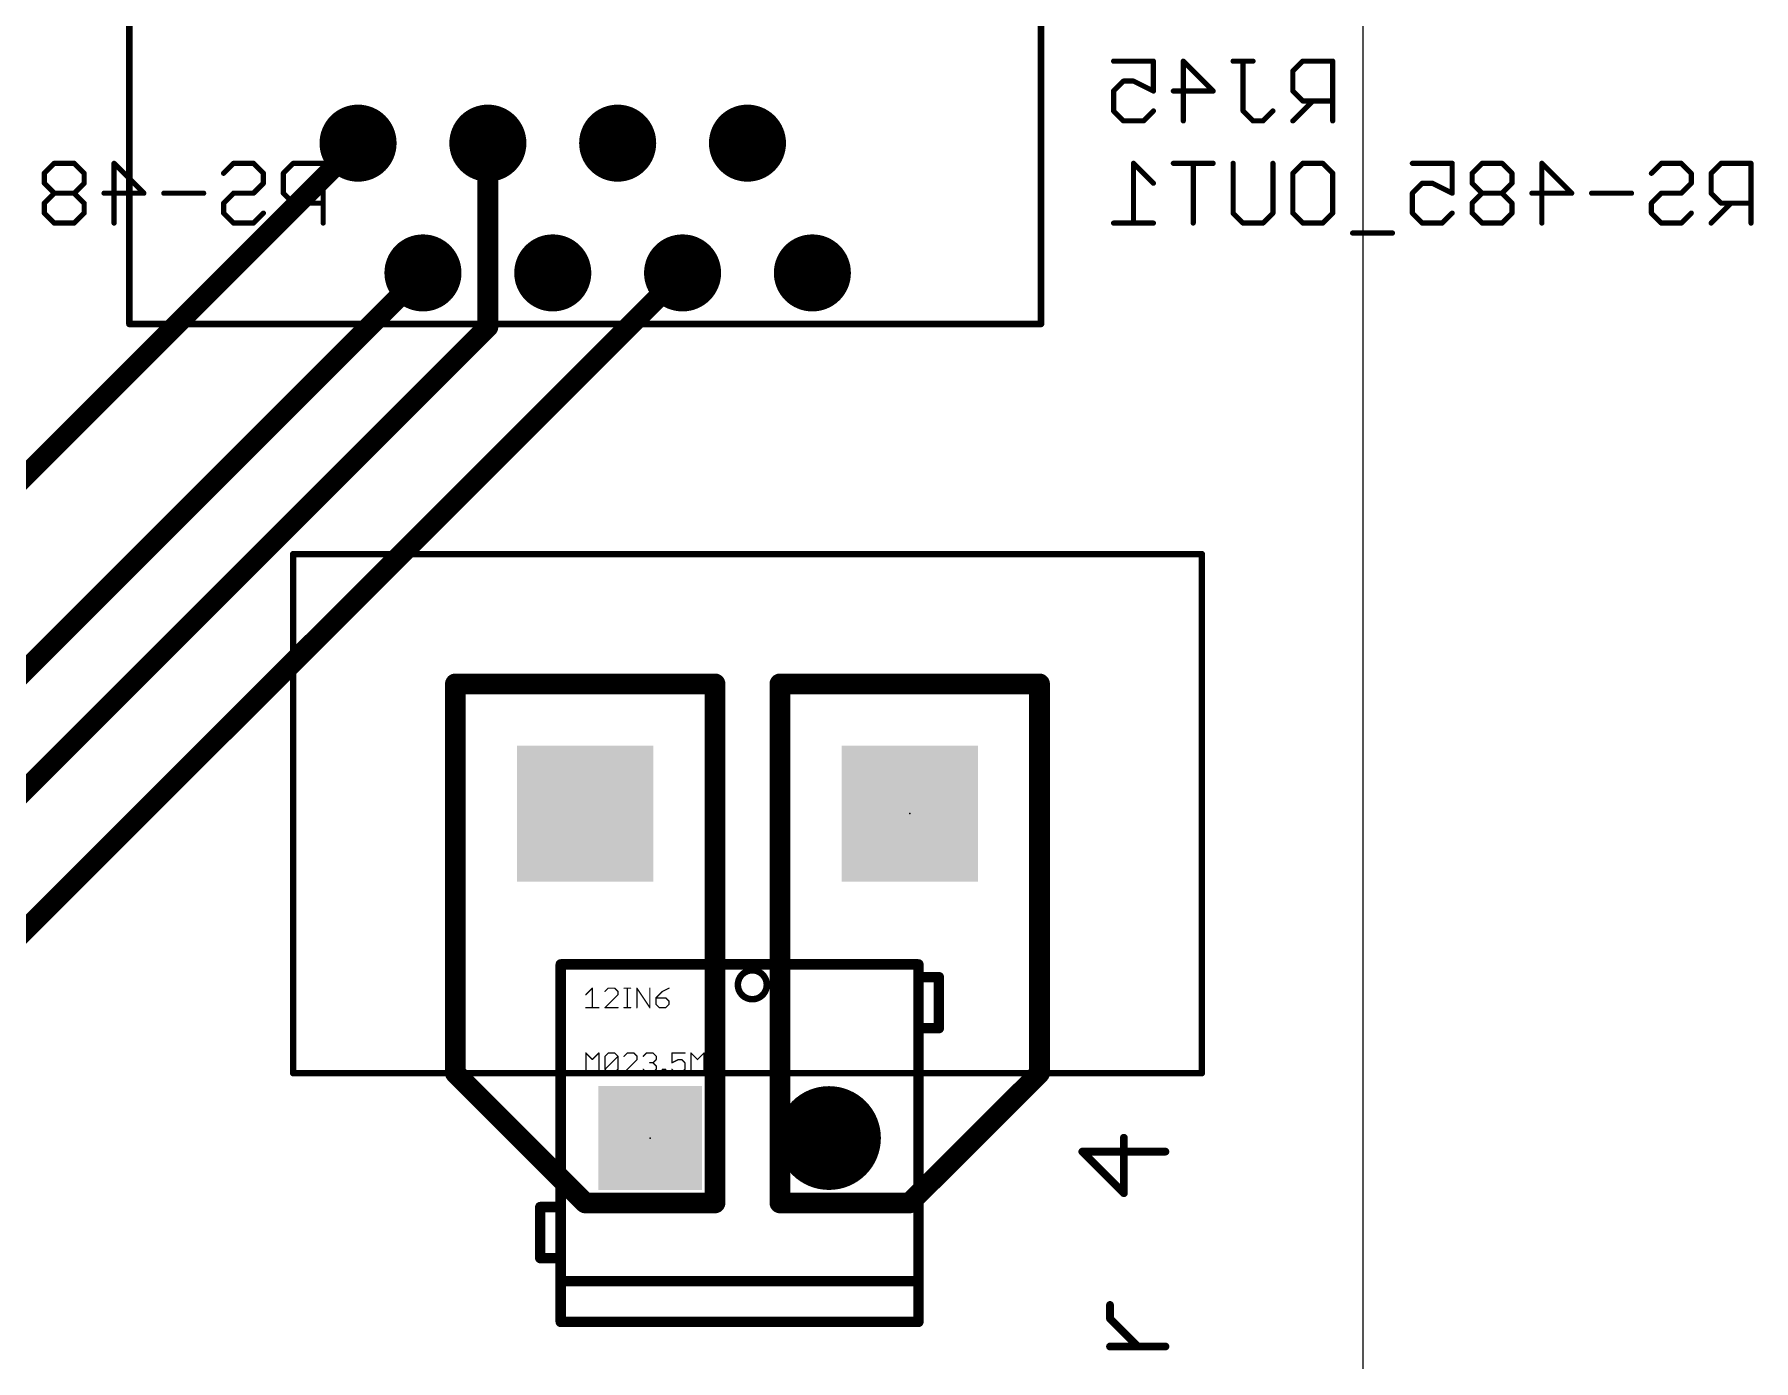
# Model space of a CAD drawing. Extents: x 0 to 9.2, y 0 to 4.69.
# Drawn here: x 7.876 to 9.2, y 2.728 to 3.751 of the extents above; entities that cross this region are included whole.
import ezdxf

# ---------------------------------------------------------------- set-up
doc = ezdxf.new("R2010")
doc.units = 0
for name, color, linetype in [('1', 22, 'CONTINUOUS'), ('121', 253, 'CONTINUOUS'), ('16', 175, 'CONTINUOUS'), ('17', 82, 'CONTINUOUS'), ('20', 7, 'CONTINUOUS'), ('21', 253, 'CONTINUOUS'), ('22', 253, 'CONTINUOUS'), ('23', 7, 'CONTINUOUS'), ('24', 7, 'CONTINUOUS'), ('25', 253, 'CONTINUOUS'), ('26', 253, 'CONTINUOUS'), ('27', 253, 'CONTINUOUS'), ('51', 253, 'CONTINUOUS')]:
    doc.layers.add(name, color=color, linetype=linetype)

# ---------------------------------------------------------------- blocks, each defined once
blk = doc.blocks.new('SQUAREP')
blk.add_solid([(-0.5, -0.5), (0.5, -0.5), (-0.5, 0.5), (0.5, 0.5)])
blk = doc.blocks.new('ROUNDP')
at = {"const_width": 0.5}
blk.add_lwpolyline([(0, -0.25, 1), (0, 0.25, 1), (0, -0.25)], format="xyb", dxfattribs=at)

msp = doc.modelspace()

# ---------------------------------------------------------------- linework, layer by layer
at = {"layer": '1', "const_width": 0.016}
for points in [[(8.225, 3.666732), (8.225, 3.525)], [(8.175, 3.566732), (7.758268, 3.15)], [(8.375, 3.566732), (7.808268, 3)], [(8.225, 3.525), (7.779823, 3.079823)], [(8.4, 3.25), (8.2, 3.25)], [(8.2, 3.25), (8.2, 2.95)], [(8.4, 2.85), (8.4, 3.25)], [(8.45, 3.25), (8.45, 2.85)], [(8.65, 3.25), (8.45, 3.25)], [(8.65, 2.95), (8.65, 3.25)], [(8.2, 2.95), (8.3, 2.85)], [(8.55, 2.85), (8.65, 2.95)], [(8.3, 2.85), (8.4, 2.85)], [(8.45, 2.85), (8.55, 2.85)]]:
    msp.add_lwpolyline(points, dxfattribs=at)
at = {"layer": '1', "const_width": 0.008}
for points in [[(8.229, 3.666732, 1), (8.221, 3.666732)], [(8.177828, 3.563904, 1), (8.172172, 3.569561)], [(8.377828, 3.563904, 1), (8.372172, 3.569561)], [(8.221, 3.525, 1), (8.229, 3.525)], [(8.227828, 3.522172, 1), (8.222172, 3.527828)], [(8.2, 3.254, 1), (8.2, 3.246)], [(8.204, 3.25, 1), (8.196, 3.25)], [(8.404, 3.25, 1), (8.396, 3.25)], [(8.4, 3.246, 1), (8.4, 3.254)], [(8.454, 3.25, 1), (8.446, 3.25)], [(8.45, 3.254, 1), (8.45, 3.246)], [(8.654, 3.25, 1), (8.646, 3.25)], [(8.65, 3.246, 1), (8.65, 3.254)], [(8.196, 2.95, 1), (8.204, 2.95)], [(8.202828, 2.952828, 1), (8.197172, 2.947172)], [(8.646, 2.95, 1), (8.654, 2.95)], [(8.652828, 2.947172, 1), (8.647172, 2.952828)], [(8.3, 2.854, 1), (8.3, 2.846)], [(8.297172, 2.847172, 1), (8.302828, 2.852828)], [(8.396, 2.85, 1), (8.404, 2.85)], [(8.4, 2.846, 1), (8.4, 2.854)], [(8.45, 2.854, 1), (8.45, 2.846)], [(8.446, 2.85, 1), (8.454, 2.85)], [(8.547172, 2.852828, 1), (8.552828, 2.847172)], [(8.55, 2.846, 1), (8.55, 2.854)]]:
    msp.add_lwpolyline(points, format="xyb", dxfattribs=at)
at = {"layer": '121', "const_width": 0.006}
for points in [[(8.714973, 2.857502), (8.714973, 2.900205)], [(8.747, 2.88953), (8.682945, 2.88953)], [(8.682945, 2.88953), (8.714973, 2.857502)], [(8.704297, 2.760686), (8.704297, 2.771362)], [(8.725648, 2.739335), (8.704297, 2.760686)], [(8.747, 2.739335), (8.704297, 2.739335)]]:
    msp.add_lwpolyline(points, dxfattribs=at)
at = {"layer": '121', "const_width": 0.003}
for points in [[(8.716473, 2.900205, 1), (8.713473, 2.900205)], [(8.682945, 2.89103, 1), (8.682945, 2.88803)], [(8.684006, 2.89059, 1), (8.681885, 2.888469)], [(8.747, 2.88803, 1), (8.747, 2.89103)], [(8.713473, 2.857502, 1), (8.716473, 2.857502)], [(8.713912, 2.856442, 1), (8.716033, 2.858563)], [(8.705797, 2.771362, 1), (8.702797, 2.771362)], [(8.705358, 2.761747, 1), (8.703236, 2.759626)], [(8.702797, 2.760686, 1), (8.705797, 2.760686)], [(8.704297, 2.740835, 1), (8.704297, 2.737835)], [(8.724588, 2.738274, 1), (8.726709, 2.740396)], [(8.747, 2.737835, 1), (8.747, 2.740835)]]:
    msp.add_lwpolyline(points, format="xyb", dxfattribs=at)
at = {"layer": '16', "const_width": 0.016}
msp.add_lwpolyline([(8.125, 3.666732), (7.658268, 3.2)], dxfattribs=at)
at = {"layer": '16', "const_width": 0.008}
msp.add_lwpolyline([(8.127828, 3.663904, 1), (8.122172, 3.669561)], format="xyb", dxfattribs=at)
at = {"layer": '20'}
msp.add_line((8.899213, 0), (8.899213, 4.687008), dxfattribs=at)
at = {"layer": '21', "const_width": 0.008}
for points in [[(8.281102, 3.033858), (8.556693, 3.033858)], [(8.281102, 2.789764), (8.281102, 3.033858)], [(8.556693, 3.033858), (8.556693, 2.789764)], [(8.281102, 2.758268), (8.281102, 2.789764)], [(8.556693, 2.789764), (8.281102, 2.789764)], [(8.556693, 2.789764), (8.556693, 2.758268)], [(8.556693, 2.758268), (8.281102, 2.758268)]]:
    msp.add_lwpolyline(points, dxfattribs=at)
at = {"layer": '21', "const_width": 0.004}
for points in [[(8.281102, 3.035858, 1), (8.281102, 3.031858)], [(8.283102, 3.033858, 1), (8.279102, 3.033858)], [(8.558693, 3.033858, 1), (8.554693, 3.033858)], [(8.556693, 3.031858, 1), (8.556693, 3.035858)], [(8.283102, 2.789764, 1), (8.279102, 2.789764)], [(8.281102, 2.791764, 1), (8.281102, 2.787764)], [(8.279102, 2.789764, 1), (8.283102, 2.789764)], [(8.558693, 2.789764, 1), (8.554693, 2.789764)], [(8.554693, 2.789764, 1), (8.558693, 2.789764)], [(8.556693, 2.787764, 1), (8.556693, 2.791764)], [(8.281102, 2.760268, 1), (8.281102, 2.756268)], [(8.279102, 2.758268, 1), (8.283102, 2.758268)], [(8.554693, 2.758268, 1), (8.558693, 2.758268)], [(8.556693, 2.756268, 1), (8.556693, 2.760268)]]:
    msp.add_lwpolyline(points, format="xyb", dxfattribs=at)
at = {"layer": '22', "const_width": 0.005}
for points in [[(7.948819, 3.527362), (7.948819, 4.172638)], [(8.651181, 3.527362), (8.651181, 4.172638)], [(7.948819, 3.527362), (8.651181, 3.527362)], [(8.075, 2.95), (8.075, 3.35)], [(8.075, 3.35), (8.775, 3.35)], [(8.775, 3.35), (8.775, 2.95)], [(8.775, 2.95), (8.075, 2.95)]]:
    msp.add_lwpolyline(points, dxfattribs=at)
at = {"layer": '22', "const_width": 0.0025}
for points in [[(7.948819, 3.528612, 1), (7.948819, 3.526112)], [(7.947569, 3.527362, 1), (7.950069, 3.527362)], [(8.649931, 3.527362, 1), (8.652431, 3.527362)], [(8.651181, 3.526112, 1), (8.651181, 3.528612)], [(8.07625, 3.35, 1), (8.07375, 3.35)], [(8.075, 3.35125, 1), (8.075, 3.34875)], [(8.77625, 3.35, 1), (8.77375, 3.35)], [(8.775, 3.34875, 1), (8.775, 3.35125)], [(8.075, 2.95125, 1), (8.075, 2.94875)], [(8.07375, 2.95, 1), (8.07625, 2.95)], [(8.77375, 2.95, 1), (8.77625, 2.95)], [(8.775, 2.94875, 1), (8.775, 2.95125)]]:
    msp.add_lwpolyline(points, format="xyb", dxfattribs=at)
at = {"layer": '23'}
msp.add_point((8.35, 2.9), dxfattribs=at)
at = {"layer": '24'}
msp.add_point((8.55, 3.15), dxfattribs=at)
at = {"layer": '25', "const_width": 0.001}
for points in [[(8.3005, 3.010508), (8.305504, 3.015513)], [(8.305504, 3.015513), (8.305504, 3.0005)], [(8.317735, 3.015513), (8.315233, 3.013011)], [(8.315233, 3.0005), (8.325241, 3.010508)], [(8.322739, 3.015513), (8.317735, 3.015513)], [(8.325241, 3.013011), (8.322739, 3.015513)], [(8.325241, 3.010508), (8.325241, 3.013011)], [(8.329965, 3.015513), (8.334969, 3.015513)], [(8.332467, 3.0005), (8.332467, 3.015513)], [(8.339787, 3.0005), (8.339787, 3.015513)], [(8.339787, 3.015513), (8.349795, 3.0005)], [(8.349795, 3.0005), (8.349795, 3.015513)], [(8.359523, 3.013011), (8.354519, 3.008006)], [(8.354519, 3.008006), (8.354519, 3.003002)], [(8.362026, 3.008006), (8.354519, 3.008006)], [(8.364528, 3.015513), (8.359523, 3.013011)], [(8.364528, 3.005504), (8.362026, 3.008006)], [(8.3005, 3.0005), (8.310508, 3.0005)], [(8.325241, 3.0005), (8.315233, 3.0005)], [(8.329965, 3.0005), (8.334969, 3.0005)], [(8.354519, 3.003002), (8.357021, 3.0005)], [(8.357021, 3.0005), (8.362026, 3.0005)], [(8.362026, 3.0005), (8.364528, 3.003002)], [(8.364528, 3.003002), (8.364528, 3.005504)]]:
    msp.add_lwpolyline(points, dxfattribs=at)
at = {"layer": '25', "const_width": 0.0005}
for points in [[(8.300323, 3.010685, 1), (8.300677, 3.010332)], [(8.305754, 3.015513, 1), (8.305254, 3.015513)], [(8.305681, 3.015336, 1), (8.305327, 3.01569)], [(8.315056, 3.013187, 1), (8.315409, 3.012834)], [(8.317735, 3.015763, 1), (8.317735, 3.015263)], [(8.317911, 3.015336, 1), (8.317558, 3.01569)], [(8.322916, 3.01569, 1), (8.322562, 3.015336)], [(8.322739, 3.015263, 1), (8.322739, 3.015763)], [(8.325491, 3.013011, 1), (8.324991, 3.013011)], [(8.324991, 3.010508, 1), (8.325491, 3.010508)], [(8.325064, 3.012834, 1), (8.325418, 3.013187)], [(8.325418, 3.010332, 1), (8.325064, 3.010685)], [(8.329965, 3.015763, 1), (8.329965, 3.015263)], [(8.332717, 3.015513, 1), (8.332217, 3.015513)], [(8.334969, 3.015263, 1), (8.334969, 3.015763)], [(8.340037, 3.015513, 1), (8.339537, 3.015513)], [(8.339995, 3.015651, 1), (8.339579, 3.015374)], [(8.350045, 3.015513, 1), (8.349545, 3.015513)], [(8.354769, 3.008006, 1), (8.354269, 3.008006)], [(8.354519, 3.008256, 1), (8.354519, 3.007756)], [(8.354343, 3.008183, 1), (8.354696, 3.00783)], [(8.359412, 3.013234, 1), (8.359635, 3.012787)], [(8.3597, 3.012834, 1), (8.359347, 3.013187)], [(8.362202, 3.008183, 1), (8.361849, 3.00783)], [(8.362026, 3.007756, 1), (8.362026, 3.008256)], [(8.36464, 3.015289, 1), (8.364416, 3.015736)], [(8.3005, 3.00075, 1), (8.3005, 3.00025)], [(8.305254, 3.0005, 1), (8.305754, 3.0005)], [(8.310508, 3.00025, 1), (8.310508, 3.00075)], [(8.315233, 3.00075, 1), (8.315233, 3.00025)], [(8.315056, 3.000677, 1), (8.315409, 3.000323)], [(8.325241, 3.00025, 1), (8.325241, 3.00075)], [(8.329965, 3.00075, 1), (8.329965, 3.00025)], [(8.332217, 3.0005, 1), (8.332717, 3.0005)], [(8.334969, 3.00025, 1), (8.334969, 3.00075)], [(8.339537, 3.0005, 1), (8.340037, 3.0005)], [(8.349545, 3.0005, 1), (8.350045, 3.0005)], [(8.349587, 3.000361, 1), (8.350003, 3.000639)], [(8.354269, 3.003002, 1), (8.354769, 3.003002)], [(8.354696, 3.003179, 1), (8.354343, 3.002825)], [(8.357021, 3.00075, 1), (8.357021, 3.00025)], [(8.356845, 3.000323, 1), (8.357198, 3.000677)], [(8.361849, 3.000677, 1), (8.362202, 3.000323)], [(8.362026, 3.00025, 1), (8.362026, 3.00075)], [(8.364778, 3.005504, 1), (8.364278, 3.005504)], [(8.364278, 3.003002, 1), (8.364778, 3.003002)], [(8.364351, 3.005327, 1), (8.364705, 3.005681)], [(8.364705, 3.002825, 1), (8.364351, 3.003179)]]:
    msp.add_lwpolyline(points, format="xyb", dxfattribs=at)
at = {"layer": '26', "const_width": 0.004}
for points in [[(8.707048, 3.729929), (8.73774, 3.729929)], [(8.73774, 3.729929), (8.73774, 3.706909)], [(8.76076, 3.68389), (8.76076, 3.729929)], [(8.76076, 3.729929), (8.78378, 3.706909)], [(8.814473, 3.729929), (8.799126, 3.729929)], [(8.806799, 3.691563), (8.806799, 3.729929)], [(8.852839, 3.729929), (8.845165, 3.722256)], [(8.845165, 3.722256), (8.845165, 3.706909)], [(8.875858, 3.729929), (8.852839, 3.729929)], [(8.875858, 3.68389), (8.875858, 3.729929)], [(8.714721, 3.714583), (8.707048, 3.706909)], [(8.707048, 3.706909), (8.707048, 3.691563)], [(8.722394, 3.714583), (8.714721, 3.714583)], [(8.73774, 3.706909), (8.722394, 3.714583)], [(8.78378, 3.706909), (8.753087, 3.706909)], [(8.845165, 3.706909), (8.852839, 3.699236)], [(8.860512, 3.699236), (8.845165, 3.68389)], [(8.852839, 3.699236), (8.875858, 3.699236)], [(8.707048, 3.691563), (8.714721, 3.68389)], [(8.714721, 3.68389), (8.730067, 3.68389)], [(8.730067, 3.68389), (8.73774, 3.691563)], [(8.814473, 3.68389), (8.806799, 3.691563)], [(8.822146, 3.68389), (8.814473, 3.68389)], [(8.829819, 3.691563), (8.822146, 3.68389)], [(7.890957, 3.651189), (7.883284, 3.643516)], [(7.883284, 3.643516), (7.883284, 3.635842)], [(7.906304, 3.651189), (7.890957, 3.651189)], [(7.913977, 3.643516), (7.906304, 3.651189)], [(7.913977, 3.635842), (7.913977, 3.643516)], [(7.936996, 3.60515), (7.936996, 3.651189)], [(7.936996, 3.651189), (7.960016, 3.628169)], [(8.021402, 3.643516), (8.029075, 3.651189)], [(8.029075, 3.651189), (8.044421, 3.651189)], [(8.044421, 3.651189), (8.052094, 3.643516)], [(8.052094, 3.643516), (8.052094, 3.635842)], [(8.075114, 3.651189), (8.067441, 3.643516)], [(8.067441, 3.643516), (8.067441, 3.628169)], [(8.098134, 3.651189), (8.075114, 3.651189)], [(8.098134, 3.60515), (8.098134, 3.651189)], [(8.737741, 3.635842), (8.722395, 3.651189)], [(8.722395, 3.651189), (8.722395, 3.60515)], [(8.78378, 3.651189), (8.753088, 3.651189)], [(8.768434, 3.60515), (8.768434, 3.651189)], [(8.799127, 3.612823), (8.799127, 3.651189)], [(8.82982, 3.651189), (8.82982, 3.612823)], [(8.845166, 3.643516), (8.852839, 3.651189)], [(8.845166, 3.612823), (8.845166, 3.643516)], [(8.852839, 3.651189), (8.868186, 3.651189)], [(8.868186, 3.651189), (8.875859, 3.643516)], [(8.875859, 3.643516), (8.875859, 3.612823)], [(8.937245, 3.651189), (8.967937, 3.651189)], [(8.967937, 3.651189), (8.967937, 3.628169)], [(8.990957, 3.651189), (8.983284, 3.643516)], [(8.983284, 3.643516), (8.983284, 3.635842)], [(9.006304, 3.651189), (8.990957, 3.651189)], [(9.013977, 3.643516), (9.006304, 3.651189)], [(9.013977, 3.635842), (9.013977, 3.643516)], [(9.036996, 3.60515), (9.036996, 3.651189)], [(9.036996, 3.651189), (9.060016, 3.628169)], [(9.121402, 3.643516), (9.129075, 3.651189)], [(9.129075, 3.651189), (9.144421, 3.651189)], [(9.144421, 3.651189), (9.152094, 3.643516)], [(9.152094, 3.643516), (9.152094, 3.635842)], [(9.175114, 3.651189), (9.167441, 3.643516)], [(9.167441, 3.643516), (9.167441, 3.628169)], [(9.198134, 3.651189), (9.175114, 3.651189)], [(9.198134, 3.60515), (9.198134, 3.651189)], [(7.883284, 3.635842), (7.890957, 3.628169)], [(7.890957, 3.628169), (7.883284, 3.620496)], [(7.906304, 3.628169), (7.890957, 3.628169)], [(7.906304, 3.628169), (7.913977, 3.635842)], [(7.913977, 3.620496), (7.906304, 3.628169)], [(7.960016, 3.628169), (7.929323, 3.628169)], [(8.006055, 3.628169), (7.975362, 3.628169)], [(8.029075, 3.628169), (8.021402, 3.620496)], [(8.044421, 3.628169), (8.029075, 3.628169)], [(8.052094, 3.635842), (8.044421, 3.628169)], [(8.067441, 3.628169), (8.075114, 3.620496)], [(8.944918, 3.635842), (8.937245, 3.628169)], [(8.937245, 3.628169), (8.937245, 3.612823)], [(8.952591, 3.635842), (8.944918, 3.635842)], [(8.967937, 3.628169), (8.952591, 3.635842)], [(8.983284, 3.635842), (8.990957, 3.628169)], [(8.990957, 3.628169), (8.983284, 3.620496)], [(9.006304, 3.628169), (8.990957, 3.628169)], [(9.006304, 3.628169), (9.013977, 3.635842)], [(9.013977, 3.620496), (9.006304, 3.628169)], [(9.060016, 3.628169), (9.029323, 3.628169)], [(9.106055, 3.628169), (9.075362, 3.628169)], [(9.129075, 3.628169), (9.121402, 3.620496)], [(9.144421, 3.628169), (9.129075, 3.628169)], [(9.152094, 3.635842), (9.144421, 3.628169)], [(9.167441, 3.628169), (9.175114, 3.620496)], [(7.883284, 3.620496), (7.883284, 3.612823)], [(7.913977, 3.612823), (7.913977, 3.620496)], [(8.021402, 3.620496), (8.021402, 3.612823)], [(8.082787, 3.620496), (8.067441, 3.60515)], [(8.075114, 3.620496), (8.098134, 3.620496)], [(8.983284, 3.620496), (8.983284, 3.612823)], [(9.013977, 3.612823), (9.013977, 3.620496)], [(9.121402, 3.620496), (9.121402, 3.612823)], [(9.182787, 3.620496), (9.167441, 3.60515)], [(9.175114, 3.620496), (9.198134, 3.620496)], [(7.883284, 3.612823), (7.890957, 3.60515)], [(7.890957, 3.60515), (7.906304, 3.60515)], [(7.906304, 3.60515), (7.913977, 3.612823)], [(8.021402, 3.612823), (8.029075, 3.60515)], [(8.029075, 3.60515), (8.044421, 3.60515)], [(8.044421, 3.60515), (8.052094, 3.612823)], [(8.737741, 3.60515), (8.707048, 3.60515)], [(8.8068, 3.60515), (8.799127, 3.612823)], [(8.822147, 3.60515), (8.8068, 3.60515)], [(8.82982, 3.612823), (8.822147, 3.60515)], [(8.852839, 3.60515), (8.845166, 3.612823)], [(8.868186, 3.60515), (8.852839, 3.60515)], [(8.875859, 3.612823), (8.868186, 3.60515)], [(8.937245, 3.612823), (8.944918, 3.60515)], [(8.944918, 3.60515), (8.960264, 3.60515)], [(8.960264, 3.60515), (8.967937, 3.612823)], [(8.983284, 3.612823), (8.990957, 3.60515)], [(8.990957, 3.60515), (9.006304, 3.60515)], [(9.006304, 3.60515), (9.013977, 3.612823)], [(9.121402, 3.612823), (9.129075, 3.60515)], [(9.129075, 3.60515), (9.144421, 3.60515)], [(9.144421, 3.60515), (9.152094, 3.612823)], [(8.921898, 3.597477), (8.891205, 3.597477)]]:
    msp.add_lwpolyline(points, dxfattribs=at)
at = {"layer": '26', "const_width": 0.002}
for points in [[(8.707048, 3.730929, 1), (8.707048, 3.728929)], [(8.73874, 3.729929, 1), (8.73674, 3.729929)], [(8.73774, 3.728929, 1), (8.73774, 3.730929)], [(8.76176, 3.729929, 1), (8.75976, 3.729929)], [(8.761467, 3.730636, 1), (8.760053, 3.729222)], [(8.799126, 3.730929, 1), (8.799126, 3.728929)], [(8.807799, 3.729929, 1), (8.805799, 3.729929)], [(8.814473, 3.728929, 1), (8.814473, 3.730929)], [(8.846165, 3.722256, 1), (8.844165, 3.722256)], [(8.844458, 3.722963, 1), (8.845872, 3.721549)], [(8.852839, 3.730929, 1), (8.852839, 3.728929)], [(8.853546, 3.729222, 1), (8.852131, 3.730636)], [(8.876858, 3.729929, 1), (8.874858, 3.729929)], [(8.875858, 3.728929, 1), (8.875858, 3.730929)], [(8.708048, 3.706909, 1), (8.706048, 3.706909)], [(8.706341, 3.707616, 1), (8.707755, 3.706202)], [(8.714721, 3.715583, 1), (8.714721, 3.713583)], [(8.715428, 3.713875, 1), (8.714014, 3.71529)], [(8.722841, 3.715477, 1), (8.721947, 3.713688)], [(8.722394, 3.713583, 1), (8.722394, 3.715583)], [(8.737293, 3.706015, 1), (8.738188, 3.707804)], [(8.753087, 3.707909, 1), (8.753087, 3.705909)], [(8.783073, 3.706202, 1), (8.784487, 3.707616)], [(8.78378, 3.705909, 1), (8.78378, 3.707909)], [(8.845872, 3.707616, 1), (8.844458, 3.706202)], [(8.73674, 3.706909, 1), (8.73874, 3.706909)], [(8.844165, 3.706909, 1), (8.846165, 3.706909)], [(8.852839, 3.700236, 1), (8.852839, 3.698236)], [(8.852131, 3.698529, 1), (8.853546, 3.699943)], [(8.861219, 3.698529, 1), (8.859805, 3.699943)], [(8.875858, 3.698236, 1), (8.875858, 3.700236)], [(8.707755, 3.69227, 1), (8.706341, 3.690856)], [(8.706048, 3.691563, 1), (8.708048, 3.691563)], [(8.714721, 3.68489, 1), (8.714721, 3.68289)], [(8.714014, 3.683183, 1), (8.715428, 3.684597)], [(8.72936, 3.684597, 1), (8.730774, 3.683183)], [(8.730067, 3.68289, 1), (8.730067, 3.68489)], [(8.738448, 3.690856, 1), (8.737033, 3.69227)], [(8.75976, 3.68389, 1), (8.76176, 3.68389)], [(8.807506, 3.69227, 1), (8.806092, 3.690856)], [(8.805799, 3.691563, 1), (8.807799, 3.691563)], [(8.814473, 3.68489, 1), (8.814473, 3.68289)], [(8.813765, 3.683183, 1), (8.81518, 3.684597)], [(8.821439, 3.684597, 1), (8.822853, 3.683183)], [(8.822146, 3.68289, 1), (8.822146, 3.68489)], [(8.830526, 3.690856, 1), (8.829112, 3.69227)], [(8.844458, 3.684597, 1), (8.845872, 3.683183)], [(8.874858, 3.68389, 1), (8.876858, 3.68389)], [(7.884284, 3.643516, 1), (7.882284, 3.643516)], [(7.882577, 3.644223, 1), (7.883991, 3.642809)], [(7.890957, 3.652189, 1), (7.890957, 3.650189)], [(7.891664, 3.650482, 1), (7.89025, 3.651896)], [(7.907011, 3.651896, 1), (7.905596, 3.650482)], [(7.906304, 3.650189, 1), (7.906304, 3.652189)], [(7.914977, 3.643516, 1), (7.912977, 3.643516)], [(7.91327, 3.642809, 1), (7.914684, 3.644223)], [(7.937996, 3.651189, 1), (7.935996, 3.651189)], [(7.937703, 3.651896, 1), (7.936289, 3.650482)], [(8.020694, 3.644223, 1), (8.022109, 3.642809)], [(8.029075, 3.652189, 1), (8.029075, 3.650189)], [(8.029782, 3.650482, 1), (8.028368, 3.651896)], [(8.045128, 3.651896, 1), (8.043714, 3.650482)], [(8.044421, 3.650189, 1), (8.044421, 3.652189)], [(8.053094, 3.643516, 1), (8.051094, 3.643516)], [(8.051387, 3.642809, 1), (8.052801, 3.644223)], [(8.068441, 3.643516, 1), (8.066441, 3.643516)], [(8.066734, 3.644223, 1), (8.068148, 3.642809)], [(8.075114, 3.652189, 1), (8.075114, 3.650189)], [(8.075821, 3.650482, 1), (8.074407, 3.651896)], [(8.099134, 3.651189, 1), (8.097134, 3.651189)], [(8.098134, 3.650189, 1), (8.098134, 3.652189)], [(8.723102, 3.651896, 1), (8.721688, 3.650482)], [(8.723395, 3.651189, 1), (8.721395, 3.651189)], [(8.753088, 3.652189, 1), (8.753088, 3.650189)], [(8.769434, 3.651189, 1), (8.767434, 3.651189)], [(8.78378, 3.650189, 1), (8.78378, 3.652189)], [(8.800127, 3.651189, 1), (8.798127, 3.651189)], [(8.83082, 3.651189, 1), (8.82882, 3.651189)], [(8.846166, 3.643516, 1), (8.844166, 3.643516)], [(8.844459, 3.644223, 1), (8.845873, 3.642809)], [(8.852839, 3.652189, 1), (8.852839, 3.650189)], [(8.853546, 3.650482, 1), (8.852132, 3.651896)], [(8.868893, 3.651896, 1), (8.867479, 3.650482)], [(8.868186, 3.650189, 1), (8.868186, 3.652189)], [(8.876859, 3.643516, 1), (8.874859, 3.643516)], [(8.875152, 3.642809, 1), (8.876566, 3.644223)], [(8.937245, 3.652189, 1), (8.937245, 3.650189)], [(8.968937, 3.651189, 1), (8.966937, 3.651189)], [(8.967937, 3.650189, 1), (8.967937, 3.652189)], [(8.984284, 3.643516, 1), (8.982284, 3.643516)], [(8.982577, 3.644223, 1), (8.983991, 3.642809)], [(8.990957, 3.652189, 1), (8.990957, 3.650189)], [(8.991664, 3.650482, 1), (8.99025, 3.651896)], [(9.007011, 3.651896, 1), (9.005596, 3.650482)], [(9.006304, 3.650189, 1), (9.006304, 3.652189)], [(9.014977, 3.643516, 1), (9.012977, 3.643516)], [(9.01327, 3.642809, 1), (9.014684, 3.644223)], [(9.037996, 3.651189, 1), (9.035996, 3.651189)], [(9.037703, 3.651896, 1), (9.036289, 3.650482)], [(9.120694, 3.644223, 1), (9.122109, 3.642809)], [(9.129075, 3.652189, 1), (9.129075, 3.650189)], [(9.129782, 3.650482, 1), (9.128368, 3.651896)], [(9.145128, 3.651896, 1), (9.143714, 3.650482)], [(9.144421, 3.650189, 1), (9.144421, 3.652189)], [(9.153094, 3.643516, 1), (9.151094, 3.643516)], [(9.151387, 3.642809, 1), (9.152801, 3.644223)], [(9.168441, 3.643516, 1), (9.166441, 3.643516)], [(9.166734, 3.644223, 1), (9.168148, 3.642809)], [(9.175114, 3.652189, 1), (9.175114, 3.650189)], [(9.175821, 3.650482, 1), (9.174407, 3.651896)], [(9.199134, 3.651189, 1), (9.197134, 3.651189)], [(9.198134, 3.650189, 1), (9.198134, 3.652189)], [(7.883991, 3.63655, 1), (7.882577, 3.635135)], [(7.882284, 3.635842, 1), (7.884284, 3.635842)], [(7.890957, 3.629169, 1), (7.890957, 3.627169)], [(7.891664, 3.627462, 1), (7.89025, 3.628876)], [(7.89025, 3.627462, 1), (7.891664, 3.628876)], [(7.907011, 3.628876, 1), (7.905596, 3.627462)], [(7.905596, 3.628876, 1), (7.907011, 3.627462)], [(7.906304, 3.627169, 1), (7.906304, 3.629169)], [(7.912977, 3.635842, 1), (7.914977, 3.635842)], [(7.914684, 3.635135, 1), (7.91327, 3.636549)], [(7.929323, 3.629169, 1), (7.929323, 3.627169)], [(7.959309, 3.627462, 1), (7.960723, 3.628876)], [(7.960016, 3.627169, 1), (7.960016, 3.629169)], [(7.975362, 3.629169, 1), (7.975362, 3.627169)], [(8.006055, 3.627169, 1), (8.006055, 3.629169)], [(8.029075, 3.629169, 1), (8.029075, 3.627169)], [(8.029782, 3.627462, 1), (8.028368, 3.628876)], [(8.043714, 3.628876, 1), (8.045128, 3.627462)], [(8.044421, 3.627169, 1), (8.044421, 3.629169)], [(8.051094, 3.635842, 1), (8.053094, 3.635842)], [(8.052801, 3.635135, 1), (8.051387, 3.636549)], [(8.068148, 3.628876, 1), (8.066734, 3.627462)], [(8.066441, 3.628169, 1), (8.068441, 3.628169)], [(8.737034, 3.635135, 1), (8.738448, 3.63655)], [(8.936537, 3.628876, 1), (8.937952, 3.627462)], [(8.938245, 3.628169, 1), (8.936245, 3.628169)], [(8.944918, 3.636842, 1), (8.944918, 3.634842)], [(8.945625, 3.635135, 1), (8.944211, 3.63655)], [(8.953038, 3.636737, 1), (8.952144, 3.634948)], [(8.952591, 3.634842, 1), (8.952591, 3.636842)], [(8.966937, 3.628169, 1), (8.968937, 3.628169)], [(8.96749, 3.627275, 1), (8.968385, 3.629064)], [(8.983991, 3.63655, 1), (8.982577, 3.635135)], [(8.982284, 3.635842, 1), (8.984284, 3.635842)], [(8.990957, 3.629169, 1), (8.990957, 3.627169)], [(8.991664, 3.627462, 1), (8.99025, 3.628876)], [(8.99025, 3.627462, 1), (8.991664, 3.628876)], [(9.007011, 3.628876, 1), (9.005596, 3.627462)], [(9.005596, 3.628876, 1), (9.007011, 3.627462)], [(9.006304, 3.627169, 1), (9.006304, 3.629169)], [(9.012977, 3.635842, 1), (9.014977, 3.635842)], [(9.014684, 3.635135, 1), (9.01327, 3.636549)], [(9.029323, 3.629169, 1), (9.029323, 3.627169)], [(9.059309, 3.627462, 1), (9.060723, 3.628876)], [(9.060016, 3.627169, 1), (9.060016, 3.629169)], [(9.075362, 3.629169, 1), (9.075362, 3.627169)], [(9.106055, 3.627169, 1), (9.106055, 3.629169)], [(9.129075, 3.629169, 1), (9.129075, 3.627169)], [(9.129782, 3.627462, 1), (9.128368, 3.628876)], [(9.143714, 3.628876, 1), (9.145128, 3.627462)], [(9.144421, 3.627169, 1), (9.144421, 3.629169)], [(9.151094, 3.635842, 1), (9.153094, 3.635842)], [(9.152801, 3.635135, 1), (9.151387, 3.636549)], [(9.168148, 3.628876, 1), (9.166734, 3.627462)], [(9.166441, 3.628169, 1), (9.168441, 3.628169)], [(7.884284, 3.620496, 1), (7.882284, 3.620496)], [(7.882577, 3.621203, 1), (7.883991, 3.619789)], [(7.914977, 3.620496, 1), (7.912977, 3.620496)], [(7.91327, 3.619789, 1), (7.914684, 3.621203)], [(8.020694, 3.621203, 1), (8.022109, 3.619789)], [(8.022402, 3.620496, 1), (8.020402, 3.620496)], [(8.075114, 3.621496, 1), (8.075114, 3.619496)], [(8.074407, 3.619789, 1), (8.075821, 3.621203)], [(8.083494, 3.619789, 1), (8.08208, 3.621203)], [(8.098134, 3.619496, 1), (8.098134, 3.621496)], [(8.984284, 3.620496, 1), (8.982284, 3.620496)], [(8.982577, 3.621203, 1), (8.983991, 3.619789)], [(9.014977, 3.620496, 1), (9.012977, 3.620496)], [(9.01327, 3.619789, 1), (9.014684, 3.621203)], [(9.120694, 3.621203, 1), (9.122109, 3.619789)], [(9.122402, 3.620496, 1), (9.120402, 3.620496)], [(9.175114, 3.621496, 1), (9.175114, 3.619496)], [(9.174407, 3.619789, 1), (9.175821, 3.621203)], [(9.183494, 3.619789, 1), (9.18208, 3.621203)], [(9.198134, 3.619496, 1), (9.198134, 3.621496)], [(7.883991, 3.61353, 1), (7.882577, 3.612116)], [(7.882284, 3.612823, 1), (7.884284, 3.612823)], [(7.890957, 3.60615, 1), (7.890957, 3.60415)], [(7.89025, 3.604442, 1), (7.891664, 3.605857)], [(7.905596, 3.605857, 1), (7.907011, 3.604442)], [(7.906304, 3.60415, 1), (7.906304, 3.60615)], [(7.912977, 3.612823, 1), (7.914977, 3.612823)], [(7.914684, 3.612116, 1), (7.91327, 3.61353)], [(7.935996, 3.60515, 1), (7.937996, 3.60515)], [(8.022109, 3.61353, 1), (8.020694, 3.612116)], [(8.020402, 3.612823, 1), (8.022402, 3.612823)], [(8.029075, 3.60615, 1), (8.029075, 3.60415)], [(8.028368, 3.604442, 1), (8.029782, 3.605857)], [(8.043714, 3.605857, 1), (8.045128, 3.604442)], [(8.044421, 3.60415, 1), (8.044421, 3.60615)], [(8.052801, 3.612116, 1), (8.051387, 3.61353)], [(8.066734, 3.605857, 1), (8.068148, 3.604442)], [(8.097134, 3.60515, 1), (8.099134, 3.60515)], [(8.707048, 3.60615, 1), (8.707048, 3.60415)], [(8.721395, 3.60515, 1), (8.723395, 3.60515)], [(8.737741, 3.60415, 1), (8.737741, 3.60615)], [(8.767434, 3.60515, 1), (8.769434, 3.60515)], [(8.799834, 3.61353, 1), (8.79842, 3.612116)], [(8.798127, 3.612823, 1), (8.800127, 3.612823)], [(8.8068, 3.60615, 1), (8.8068, 3.60415)], [(8.806093, 3.604442, 1), (8.807507, 3.605857)], [(8.821439, 3.605857, 1), (8.822854, 3.604442)], [(8.822147, 3.60415, 1), (8.822147, 3.60615)], [(8.82882, 3.612823, 1), (8.83082, 3.612823)], [(8.830527, 3.612116, 1), (8.829113, 3.61353)], [(8.845873, 3.61353, 1), (8.844459, 3.612116)], [(8.844166, 3.612823, 1), (8.846166, 3.612823)], [(8.852839, 3.60615, 1), (8.852839, 3.60415)], [(8.852132, 3.604442, 1), (8.853546, 3.605857)], [(8.867479, 3.605857, 1), (8.868893, 3.604442)], [(8.868186, 3.60415, 1), (8.868186, 3.60615)], [(8.874859, 3.612823, 1), (8.876859, 3.612823)], [(8.876566, 3.612116, 1), (8.875152, 3.61353)], [(8.937952, 3.61353, 1), (8.936537, 3.612116)], [(8.936245, 3.612823, 1), (8.938245, 3.612823)], [(8.944918, 3.60615, 1), (8.944918, 3.60415)], [(8.944211, 3.604442, 1), (8.945625, 3.605857)], [(8.959557, 3.605857, 1), (8.960971, 3.604442)], [(8.960264, 3.60415, 1), (8.960264, 3.60615)], [(8.968644, 3.612116, 1), (8.96723, 3.61353)], [(8.983991, 3.61353, 1), (8.982577, 3.612116)], [(8.982284, 3.612823, 1), (8.984284, 3.612823)], [(8.990957, 3.60615, 1), (8.990957, 3.60415)], [(8.99025, 3.604442, 1), (8.991664, 3.605857)], [(9.005596, 3.605857, 1), (9.007011, 3.604442)], [(9.006304, 3.60415, 1), (9.006304, 3.60615)], [(9.012977, 3.612823, 1), (9.014977, 3.612823)], [(9.014684, 3.612116, 1), (9.01327, 3.61353)], [(9.035996, 3.60515, 1), (9.037996, 3.60515)], [(9.122109, 3.61353, 1), (9.120694, 3.612116)], [(9.120402, 3.612823, 1), (9.122402, 3.612823)], [(9.129075, 3.60615, 1), (9.129075, 3.60415)], [(9.128368, 3.604442, 1), (9.129782, 3.605857)], [(9.143714, 3.605857, 1), (9.145128, 3.604442)], [(9.144421, 3.60415, 1), (9.144421, 3.60615)], [(9.152801, 3.612116, 1), (9.151387, 3.61353)], [(9.166734, 3.605857, 1), (9.168148, 3.604442)], [(9.197134, 3.60515, 1), (9.199134, 3.60515)], [(8.891205, 3.598477, 1), (8.891205, 3.596477)], [(8.921898, 3.596477, 1), (8.921898, 3.598477)]]:
    msp.add_lwpolyline(points, format="xyb", dxfattribs=at)
at = {"layer": '27', "const_width": 0.001}
for points in [[(8.3005, 2.9505), (8.3005, 2.965513)], [(8.3005, 2.965513), (8.305504, 2.960508)], [(8.305504, 2.960508), (8.310508, 2.965513)], [(8.310508, 2.965513), (8.310508, 2.9505)], [(8.315233, 2.963011), (8.317735, 2.965513)], [(8.315233, 2.953002), (8.315233, 2.963011)], [(8.315233, 2.953002), (8.325241, 2.963011)], [(8.317735, 2.965513), (8.322739, 2.965513)], [(8.322739, 2.965513), (8.325241, 2.963011)], [(8.325241, 2.963011), (8.325241, 2.953002)], [(8.332467, 2.965513), (8.329965, 2.963011)], [(8.329965, 2.9505), (8.339974, 2.960508)], [(8.337471, 2.965513), (8.332467, 2.965513)], [(8.339974, 2.963011), (8.337471, 2.965513)], [(8.339974, 2.960508), (8.339974, 2.963011)], [(8.344698, 2.963011), (8.3472, 2.965513)], [(8.3472, 2.965513), (8.352204, 2.965513)], [(8.352204, 2.958006), (8.349702, 2.958006)], [(8.352204, 2.965513), (8.354706, 2.963011)], [(8.354706, 2.960508), (8.352204, 2.958006)], [(8.352204, 2.958006), (8.354706, 2.955504)], [(8.354706, 2.963011), (8.354706, 2.960508)], [(8.354706, 2.955504), (8.354706, 2.953002)], [(8.376805, 2.965513), (8.366796, 2.965513)], [(8.366796, 2.965513), (8.366796, 2.958006)], [(8.366796, 2.958006), (8.371801, 2.960508)], [(8.371801, 2.960508), (8.374303, 2.960508)], [(8.374303, 2.960508), (8.376805, 2.958006)], [(8.376805, 2.958006), (8.376805, 2.953002)], [(8.381529, 2.9505), (8.381529, 2.965513)], [(8.381529, 2.965513), (8.386533, 2.960508)], [(8.386533, 2.960508), (8.391537, 2.965513)], [(8.391537, 2.965513), (8.391537, 2.9505)], [(8.396261, 2.9505), (8.396261, 2.965513)], [(8.396261, 2.965513), (8.401266, 2.960508)], [(8.401266, 2.960508), (8.40627, 2.965513)], [(8.40627, 2.965513), (8.40627, 2.9505)], [(8.317735, 2.9505), (8.315233, 2.953002)], [(8.322739, 2.9505), (8.317735, 2.9505)], [(8.325241, 2.953002), (8.322739, 2.9505)], [(8.339974, 2.9505), (8.329965, 2.9505)], [(8.3472, 2.9505), (8.344698, 2.953002)], [(8.352204, 2.9505), (8.3472, 2.9505)], [(8.354706, 2.953002), (8.352204, 2.9505)], [(8.35943, 2.9505), (8.35943, 2.953002)], [(8.35943, 2.953002), (8.361932, 2.953002)], [(8.361932, 2.9505), (8.35943, 2.9505)], [(8.361932, 2.953002), (8.361932, 2.9505)], [(8.369298, 2.9505), (8.366796, 2.953002)], [(8.374303, 2.9505), (8.369298, 2.9505)], [(8.376805, 2.953002), (8.374303, 2.9505)]]:
    msp.add_lwpolyline(points, dxfattribs=at)
at = {"layer": '27', "const_width": 0.0005}
for points in [[(8.30075, 2.965513, 1), (8.30025, 2.965513)], [(8.300677, 2.96569, 1), (8.300323, 2.965336)], [(8.305327, 2.960685, 1), (8.305681, 2.960332)], [(8.305327, 2.960332, 1), (8.305681, 2.960685)], [(8.310758, 2.965513, 1), (8.310258, 2.965513)], [(8.310685, 2.965336, 1), (8.310332, 2.96569)], [(8.315483, 2.963011, 1), (8.314983, 2.963011)], [(8.315056, 2.963187, 1), (8.315409, 2.962834)], [(8.317735, 2.965763, 1), (8.317735, 2.965263)], [(8.317911, 2.965336, 1), (8.317558, 2.96569)], [(8.322916, 2.96569, 1), (8.322562, 2.965336)], [(8.322739, 2.965263, 1), (8.322739, 2.965763)], [(8.325491, 2.963011, 1), (8.324991, 2.963011)], [(8.325418, 2.962834, 1), (8.325064, 2.963187)], [(8.325064, 2.962834, 1), (8.325418, 2.963187)], [(8.329788, 2.963187, 1), (8.330142, 2.962834)], [(8.332467, 2.965763, 1), (8.332467, 2.965263)], [(8.332644, 2.965336, 1), (8.33229, 2.96569)], [(8.337648, 2.96569, 1), (8.337295, 2.965336)], [(8.337471, 2.965263, 1), (8.337471, 2.965763)], [(8.340224, 2.963011, 1), (8.339724, 2.963011)], [(8.339724, 2.960508, 1), (8.340224, 2.960508)], [(8.339797, 2.962834, 1), (8.34015, 2.963187)], [(8.34015, 2.960332, 1), (8.339797, 2.960685)], [(8.344521, 2.963187, 1), (8.344874, 2.962834)], [(8.3472, 2.965763, 1), (8.3472, 2.965263)], [(8.347376, 2.965336, 1), (8.347023, 2.96569)], [(8.349702, 2.958256, 1), (8.349702, 2.957756)], [(8.352381, 2.96569, 1), (8.352027, 2.965336)], [(8.352381, 2.958183, 1), (8.352027, 2.95783)], [(8.352027, 2.958183, 1), (8.352381, 2.95783)], [(8.352204, 2.965263, 1), (8.352204, 2.965763)], [(8.352204, 2.957756, 1), (8.352204, 2.958256)], [(8.354956, 2.963011, 1), (8.354456, 2.963011)], [(8.354456, 2.960508, 1), (8.354956, 2.960508)], [(8.354956, 2.955504, 1), (8.354456, 2.955504)], [(8.354529, 2.962834, 1), (8.354883, 2.963187)], [(8.354883, 2.960332, 1), (8.354529, 2.960685)], [(8.354529, 2.955327, 1), (8.354883, 2.955681)], [(8.366796, 2.965763, 1), (8.366796, 2.965263)], [(8.367046, 2.965513, 1), (8.366546, 2.965513)], [(8.366546, 2.958006, 1), (8.367046, 2.958006)], [(8.366685, 2.95823, 1), (8.366908, 2.957783)], [(8.371801, 2.960758, 1), (8.371801, 2.960258)], [(8.371912, 2.960285, 1), (8.371689, 2.960732)], [(8.37448, 2.960685, 1), (8.374126, 2.960332)], [(8.374303, 2.960258, 1), (8.374303, 2.960758)], [(8.377055, 2.958006, 1), (8.376555, 2.958006)], [(8.376628, 2.95783, 1), (8.376982, 2.958183)], [(8.376805, 2.965263, 1), (8.376805, 2.965763)], [(8.381779, 2.965513, 1), (8.381279, 2.965513)], [(8.381706, 2.96569, 1), (8.381352, 2.965336)], [(8.386356, 2.960685, 1), (8.38671, 2.960332)], [(8.386356, 2.960332, 1), (8.38671, 2.960685)], [(8.391787, 2.965513, 1), (8.391287, 2.965513)], [(8.391714, 2.965336, 1), (8.391361, 2.96569)], [(8.396511, 2.965513, 1), (8.396011, 2.965513)], [(8.396438, 2.96569, 1), (8.396085, 2.965336)], [(8.401089, 2.960685, 1), (8.401442, 2.960332)], [(8.401089, 2.960332, 1), (8.401442, 2.960685)], [(8.40652, 2.965513, 1), (8.40602, 2.965513)], [(8.406447, 2.965336, 1), (8.406093, 2.96569)], [(8.30025, 2.9505, 1), (8.30075, 2.9505)], [(8.310258, 2.9505, 1), (8.310758, 2.9505)], [(8.315409, 2.953179, 1), (8.315056, 2.952825)], [(8.315056, 2.953179, 1), (8.315409, 2.952825)], [(8.314983, 2.953002, 1), (8.315483, 2.953002)], [(8.317735, 2.95075, 1), (8.317735, 2.95025)], [(8.317558, 2.950323, 1), (8.317911, 2.950677)], [(8.322562, 2.950677, 1), (8.322916, 2.950323)], [(8.322739, 2.95025, 1), (8.322739, 2.95075)], [(8.324991, 2.953002, 1), (8.325491, 2.953002)], [(8.325418, 2.952825, 1), (8.325064, 2.953179)], [(8.329965, 2.95075, 1), (8.329965, 2.95025)], [(8.329788, 2.950677, 1), (8.330142, 2.950323)], [(8.339974, 2.95025, 1), (8.339974, 2.95075)], [(8.344874, 2.953179, 1), (8.344521, 2.952825)], [(8.3472, 2.95075, 1), (8.3472, 2.95025)], [(8.347023, 2.950323, 1), (8.347376, 2.950677)], [(8.352027, 2.950677, 1), (8.352381, 2.950323)], [(8.352204, 2.95025, 1), (8.352204, 2.95075)], [(8.354456, 2.953002, 1), (8.354956, 2.953002)], [(8.354883, 2.952825, 1), (8.354529, 2.953179)], [(8.35968, 2.953002, 1), (8.35918, 2.953002)], [(8.35943, 2.953252, 1), (8.35943, 2.952752)], [(8.35943, 2.95075, 1), (8.35943, 2.95025)], [(8.35918, 2.9505, 1), (8.35968, 2.9505)], [(8.362182, 2.953002, 1), (8.361682, 2.953002)], [(8.361682, 2.9505, 1), (8.362182, 2.9505)], [(8.361932, 2.952752, 1), (8.361932, 2.953252)], [(8.361932, 2.95025, 1), (8.361932, 2.95075)], [(8.366973, 2.953179, 1), (8.36662, 2.952825)], [(8.369298, 2.95075, 1), (8.369298, 2.95025)], [(8.369122, 2.950323, 1), (8.369475, 2.950677)], [(8.374126, 2.950677, 1), (8.37448, 2.950323)], [(8.374303, 2.95025, 1), (8.374303, 2.95075)], [(8.376555, 2.953002, 1), (8.377055, 2.953002)], [(8.376982, 2.952825, 1), (8.376628, 2.953179)], [(8.381279, 2.9505, 1), (8.381779, 2.9505)], [(8.391287, 2.9505, 1), (8.391787, 2.9505)], [(8.396011, 2.9505, 1), (8.396511, 2.9505)], [(8.40602, 2.9505, 1), (8.40652, 2.9505)]]:
    msp.add_lwpolyline(points, format="xyb", dxfattribs=at)
at = {"layer": '51'}
for points, const_width in [([(8.42874, 3.006976, 1), (8.42874, 3.029244, 1), (8.42874, 3.006976)], 0.005), ([(8.556693, 3.026016, 1), (8.556693, 3.022016)], 0.004), ([(8.574441, 3.024016, 1), (8.570441, 3.024016)], 0.004), ([(8.572441, 3.022016, 1), (8.572441, 3.026016)], 0.004), ([(8.556693, 2.986646, 1), (8.556693, 2.982646)], 0.004), ([(8.570441, 2.984646, 1), (8.574441, 2.984646)], 0.004), ([(8.572441, 2.982646, 1), (8.572441, 2.986646)], 0.004), ([(8.265354, 2.84885, 1), (8.265354, 2.84485)], 0.004), ([(8.267354, 2.84685, 1), (8.263354, 2.84685)], 0.004), ([(8.281102, 2.84485, 1), (8.281102, 2.84885)], 0.004), ([(8.265354, 2.80948, 1), (8.265354, 2.80548)], 0.004), ([(8.263354, 2.80748, 1), (8.267354, 2.80748)], 0.004), ([(8.281102, 2.80548, 1), (8.281102, 2.80948)], 0.004)]:
    msp.add_lwpolyline(points, format="xyb", dxfattribs=dict(at, const_width=const_width))
at = {"layer": '51', "const_width": 0.008}
for points in [[(8.556693, 3.024016), (8.572441, 3.024016)], [(8.572441, 3.024016), (8.572441, 2.984646)], [(8.572441, 2.984646), (8.556693, 2.984646)], [(8.281102, 2.84685), (8.265354, 2.84685)], [(8.265354, 2.84685), (8.265354, 2.80748)], [(8.265354, 2.80748), (8.281102, 2.80748)]]:
    msp.add_lwpolyline(points, dxfattribs=at)

# ---------------------------------------------------------------- block references
at = {"layer": '17'}
for name, p, xscale, yscale in [('ROUNDP', (8.125, 3.666732), 0.05937, 0.05937), ('ROUNDP', (8.125, 3.666732), 0.05937, 0.05937), ('ROUNDP', (8.225, 3.666732), 0.05937, 0.05937), ('ROUNDP', (8.225, 3.666732), 0.05937, 0.05937), ('ROUNDP', (8.325, 3.666732), 0.05937, 0.05937), ('ROUNDP', (8.325, 3.666732), 0.05937, 0.05937), ('ROUNDP', (8.425, 3.666732), 0.05937, 0.05937), ('ROUNDP', (8.425, 3.666732), 0.05937, 0.05937), ('ROUNDP', (8.175, 3.566732), 0.05937, 0.05937), ('ROUNDP', (8.175, 3.566732), 0.05937, 0.05937), ('ROUNDP', (8.275, 3.566732), 0.05937, 0.05937), ('ROUNDP', (8.275, 3.566732), 0.05937, 0.05937), ('ROUNDP', (8.375, 3.566732), 0.05937, 0.05937), ('ROUNDP', (8.375, 3.566732), 0.05937, 0.05937), ('ROUNDP', (8.475, 3.566732), 0.05937, 0.05937), ('ROUNDP', (8.475, 3.566732), 0.05937, 0.05937), ('SQUAREP', (8.35, 2.9), 0.08, 0.08), ('SQUAREP', (8.35, 2.9), 0.08, 0.08), ('ROUNDP', (8.487795, 2.9), 0.08, 0.08), ('ROUNDP', (8.487795, 2.9), 0.08, 0.08)]:
    msp.add_blockref(name, p, dxfattribs=dict(at, xscale=xscale, yscale=yscale))
at = {"layer": '17', "xscale": 0.105, "yscale": 0.105, "rotation": 180}
for p in [(8.3, 3.15), (8.3, 3.15), (8.55, 3.15), (8.55, 3.15)]:
    msp.add_blockref('SQUAREP', p, dxfattribs=at)

doc.saveas('drawing.dxf')
